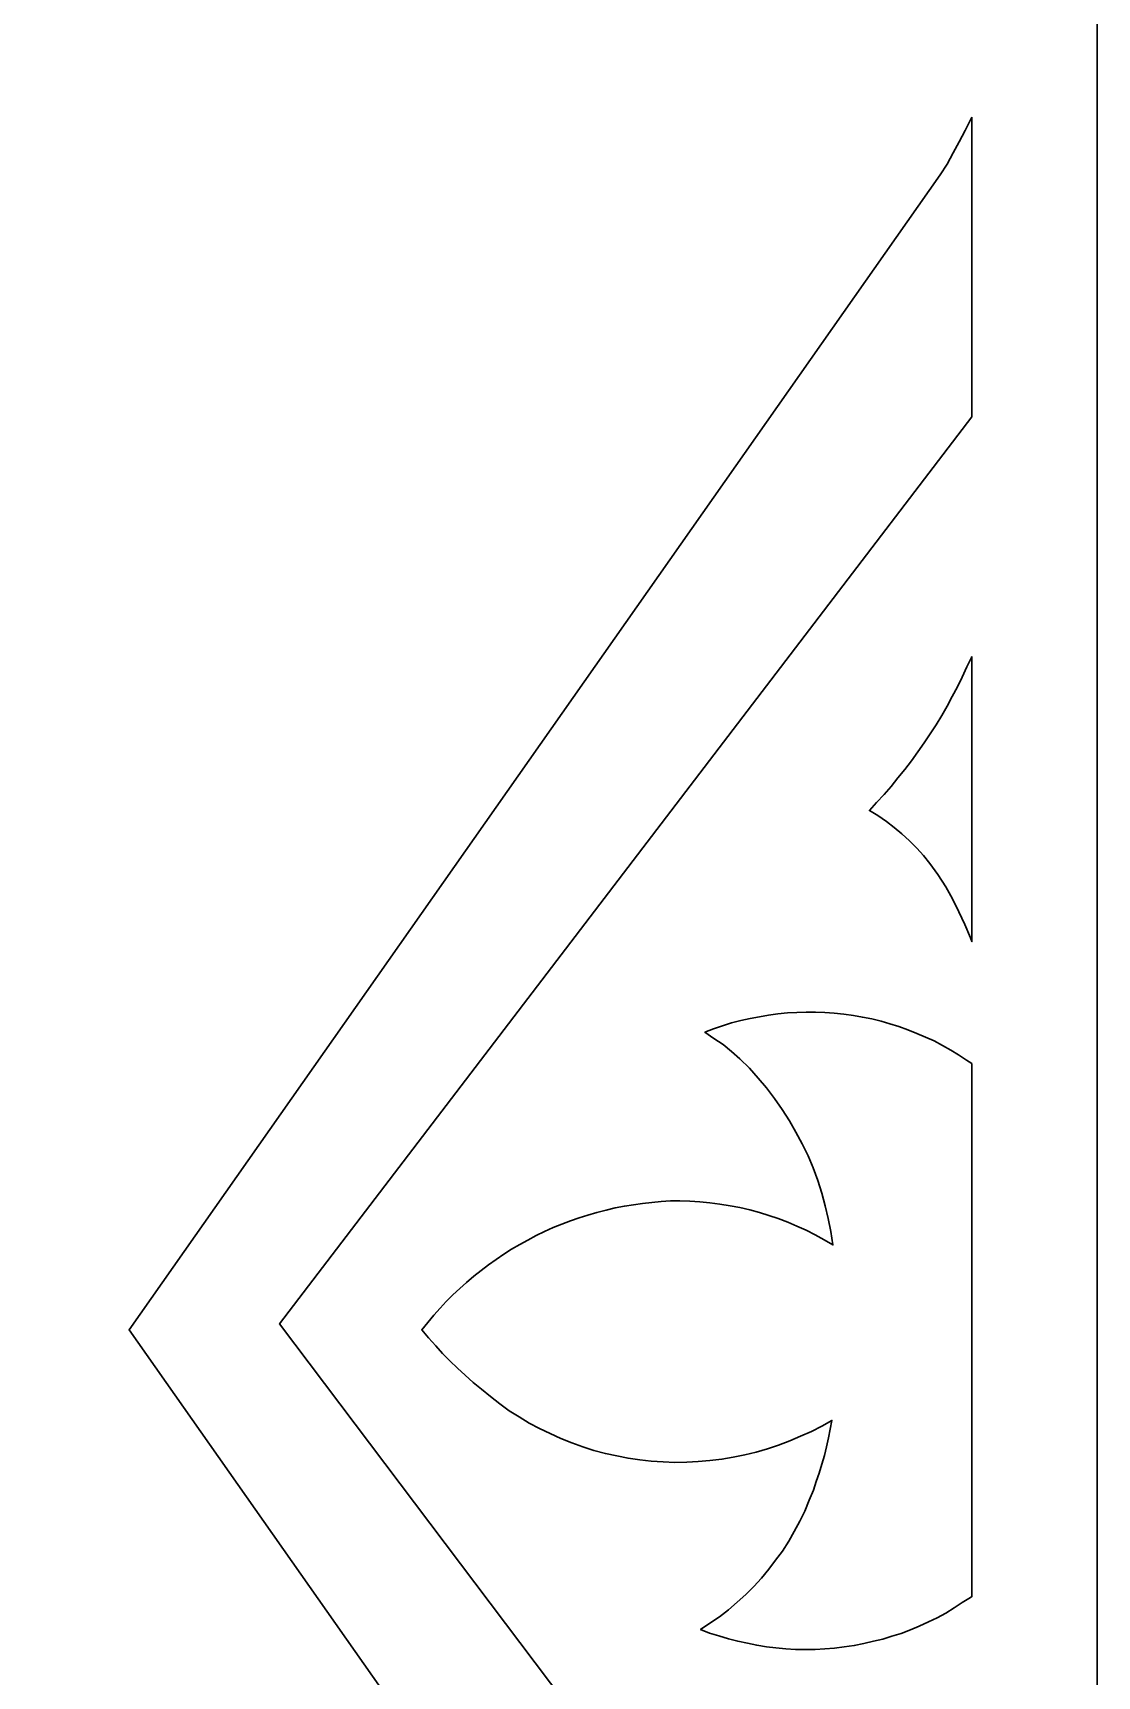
# Model space of a CAD drawing. Header units: centimetres. Extents: x 17.5 to 22.1, y -9 to 9.
# Drawn here: x 19.79 to 22.087, y -0.748 to 2.795 of the extents above; entities that cross this region are included whole.
import ezdxf

# ---------------------------------------------------------------- set-up
doc = ezdxf.new("R2010")
doc.units = ezdxf.units.CM
doc.header["$MEASUREMENT"] = 0
doc.layers.add('layer 1', color=7, linetype='Continuous')

msp = doc.modelspace()

# ---------------------------------------------------------------- linework, layer by layer
at = {"layer": 'layer 1', "color": 250, "lineweight": 30}
for points, knots in [([(17.49445, 9.00077), (17.49445, 9.00077), (22.08652, 9.00077), (22.08652, 9.00077), (22.08652, 9.00077), (22.08652, 9.00077), (22.08652, -9.00021), (22.08652, -9.00021), (22.08652, -9.00021), (22.08652, -9.00021), (17.49445, -9.00021), (17.49445, -9.00021), (17.49445, -9.00021), (17.49445, -9.00021), (17.49445, 9.00077), (17.49445, 9.00077)], [0, 0, 0, 0, 0.2, 0.2, 0.2, 0.2, 0.4, 0.4, 0.4, 0.4, 0.6, 0.6, 0.6, 0.6, 1, 1, 1, 1]), ([(21.81632, 2.61352), (21.81632, 2.61352), (21.81632, 1.96707), (21.81632, 1.96707), (21.81632, 1.96707), (21.81632, 1.96707), (20.32269, 0.01141), (20.32269, 0.01141), (20.32269, 0.01141), (20.32269, 0.01141), (21.81632, -1.96792), (21.81632, -1.96792), (21.81632, -1.96792), (21.81632, -1.96792), (21.81632, -2.61533), (21.81632, -2.61533), (21.81632, -2.61533), (21.81632, -2.61533), (21.80555, -2.59381), (21.80555, -2.59381), (21.80555, -2.59381), (21.80555, -2.59381), (21.79125, -2.56591), (21.79125, -2.56591), (21.79125, -2.56591), (21.79125, -2.56591), (21.77694, -2.53873), (21.77694, -2.53873), (21.77694, -2.53873), (21.77694, -2.53873), (21.76049, -2.51226), (21.76049, -2.51226), (21.76049, -2.51226), (21.76049, -2.51226), (21.74404, -2.48579), (21.74404, -2.48579), (21.74404, -2.48579), (21.74404, -2.48579), (21.72687, -2.46076), (21.72687, -2.46076), (21.72687, -2.46076), (21.72687, -2.46076), (21.70899, -2.43501), (21.70899, -2.43501), (21.70899, -2.43501), (21.70899, -2.43501), (19.99793, -0.00147), (19.99793, -0.00147), (19.99793, -0.00147), (19.99793, -0.00147), (21.74762, 2.4893), (21.74762, 2.4893), (21.74762, 2.4893), (21.74762, 2.4893), (21.76264, 2.51219), (21.76264, 2.51219), (21.76264, 2.51219), (21.76264, 2.51219), (21.77623, 2.53652), (21.77623, 2.53652), (21.77623, 2.53652), (21.77623, 2.53652), (21.7891, 2.56011), (21.7891, 2.56011), (21.7891, 2.56011), (21.7891, 2.56011), (21.80198, 2.58444), (21.80198, 2.58444), (21.80198, 2.58444), (21.80198, 2.58444), (21.81415, 2.60877), (21.81415, 2.60877), (21.81415, 2.60877), (21.81415, 2.60877), (21.81632, 2.61352), (21.81632, 2.61352)], [0, 0, 0, 0, 0.05, 0.05, 0.05, 0.05, 0.1, 0.1, 0.1, 0.1, 0.15, 0.15, 0.15, 0.15, 0.2, 0.2, 0.2, 0.2, 0.25, 0.25, 0.25, 0.25, 0.3, 0.3, 0.3, 0.3, 0.35, 0.35, 0.35, 0.35, 0.4, 0.4, 0.4, 0.4, 0.45, 0.45, 0.45, 0.45, 0.5, 0.5, 0.5, 0.5, 0.55, 0.55, 0.55, 0.55, 0.6, 0.6, 0.6, 0.6, 0.65, 0.65, 0.65, 0.65, 0.7, 0.7, 0.7, 0.7, 0.75, 0.75, 0.75, 0.75, 0.8, 0.8, 0.8, 0.8, 0.85, 0.85, 0.85, 0.85, 0.9, 0.9, 0.9, 0.9, 1, 1, 1, 1]), ([(21.81632, 1.45026), (21.81632, 1.45026), (21.81632, 0.83561), (21.81632, 0.83561), (21.81632, 0.83561), (21.81632, 0.83561), (21.81344, 0.84404), (21.81344, 0.84404), (21.81344, 0.84404), (21.81344, 0.84404), (21.80126, 0.87267), (21.80126, 0.87267), (21.80126, 0.87267), (21.80126, 0.87267), (21.78839, 0.89985), (21.78839, 0.89985), (21.78839, 0.89985), (21.78839, 0.89985), (21.7748, 0.92774), (21.7748, 0.92774), (21.7748, 0.92774), (21.7748, 0.92774), (21.75978, 0.95349), (21.75978, 0.95349), (21.75978, 0.95349), (21.75978, 0.95349), (21.74261, 0.97997), (21.74261, 0.97997), (21.74261, 0.97997), (21.74261, 0.97997), (21.72545, 1.00429), (21.72545, 1.00429), (21.72545, 1.00429), (21.72545, 1.00429), (21.71185, 1.02145), (21.71185, 1.02145), (21.71185, 1.02145), (21.71185, 1.02145), (21.69755, 1.03719), (21.69755, 1.03719), (21.69755, 1.03719), (21.69755, 1.03719), (21.6818, 1.05292), (21.6818, 1.05292), (21.6818, 1.05292), (21.6818, 1.05292), (21.66535, 1.06794), (21.66535, 1.06794), (21.66535, 1.06794), (21.66535, 1.06794), (21.6489, 1.08154), (21.6489, 1.08154), (21.6489, 1.08154), (21.6489, 1.08154), (21.63173, 1.09442), (21.63173, 1.09442), (21.63173, 1.09442), (21.63173, 1.09442), (21.61314, 1.10729), (21.61314, 1.10729), (21.61314, 1.10729), (21.61314, 1.10729), (21.59526, 1.11802), (21.59526, 1.11802), (21.59526, 1.11802), (21.59526, 1.11802), (21.61028, 1.13519), (21.61028, 1.13519), (21.61028, 1.13519), (21.61028, 1.13519), (21.62673, 1.15307), (21.62673, 1.15307), (21.62673, 1.15307), (21.62673, 1.15307), (21.64247, 1.17024), (21.64247, 1.17024), (21.64247, 1.17024), (21.64247, 1.17024), (21.65677, 1.18884), (21.65677, 1.18884), (21.65677, 1.18884), (21.65677, 1.18884), (21.67179, 1.20673), (21.67179, 1.20673), (21.67179, 1.20673), (21.67179, 1.20673), (21.68609, 1.22532), (21.68609, 1.22532), (21.68609, 1.22532), (21.68609, 1.22532), (21.6997, 1.24463), (21.6997, 1.24463), (21.6997, 1.24463), (21.6997, 1.24463), (21.71329, 1.26395), (21.71329, 1.26395), (21.71329, 1.26395), (21.71329, 1.26395), (21.72616, 1.28326), (21.72616, 1.28326), (21.72616, 1.28326), (21.72616, 1.28326), (21.73903, 1.30329), (21.73903, 1.30329), (21.73903, 1.30329), (21.73903, 1.30329), (21.75119, 1.32333), (21.75119, 1.32333), (21.75119, 1.32333), (21.75119, 1.32333), (21.76264, 1.34335), (21.76264, 1.34335), (21.76264, 1.34335), (21.76264, 1.34335), (21.77408, 1.3641), (21.77408, 1.3641), (21.77408, 1.3641), (21.77408, 1.3641), (21.78553, 1.38484), (21.78553, 1.38484), (21.78553, 1.38484), (21.78553, 1.38484), (21.79554, 1.40558), (21.79554, 1.40558), (21.79554, 1.40558), (21.79554, 1.40558), (21.80555, 1.42775), (21.80555, 1.42775), (21.80555, 1.42775), (21.80555, 1.42775), (21.81558, 1.44851), (21.81558, 1.44851), (21.81558, 1.44851), (21.81558, 1.44851), (21.81632, 1.45026), (21.81632, 1.45026)], [0, 0, 0, 0, 0.0285714, 0.0285714, 0.0285714, 0.0285714, 0.0571429, 0.0571429, 0.0571429, 0.0571429, 0.0857143, 0.0857143, 0.0857143, 0.0857143, 0.1142857, 0.1142857, 0.1142857, 0.1142857, 0.1428571, 0.1428571, 0.1428571, 0.1428571, 0.1714286, 0.1714286, 0.1714286, 0.1714286, 0.2, 0.2, 0.2, 0.2, 0.2285714, 0.2285714, 0.2285714, 0.2285714, 0.2571429, 0.2571429, 0.2571429, 0.2571429, 0.2857143, 0.2857143, 0.2857143, 0.2857143, 0.3142857, 0.3142857, 0.3142857, 0.3142857, 0.3428571, 0.3428571, 0.3428571, 0.3428571, 0.3714286, 0.3714286, 0.3714286, 0.3714286, 0.4, 0.4, 0.4, 0.4, 0.4285714, 0.4285714, 0.4285714, 0.4285714, 0.4571429, 0.4571429, 0.4571429, 0.4571429, 0.4857143, 0.4857143, 0.4857143, 0.4857143, 0.5142857, 0.5142857, 0.5142857, 0.5142857, 0.5428571, 0.5428571, 0.5428571, 0.5428571, 0.5714286, 0.5714286, 0.5714286, 0.5714286, 0.6, 0.6, 0.6, 0.6, 0.6285714, 0.6285714, 0.6285714, 0.6285714, 0.6571429, 0.6571429, 0.6571429, 0.6571429, 0.6857143, 0.6857143, 0.6857143, 0.6857143, 0.7142857, 0.7142857, 0.7142857, 0.7142857, 0.7428571, 0.7428571, 0.7428571, 0.7428571, 0.7714286, 0.7714286, 0.7714286, 0.7714286, 0.8, 0.8, 0.8, 0.8, 0.8285714, 0.8285714, 0.8285714, 0.8285714, 0.8571429, 0.8571429, 0.8571429, 0.8571429, 0.8857143, 0.8857143, 0.8857143, 0.8857143, 0.9142857, 0.9142857, 0.9142857, 0.9142857, 0.9428571, 0.9428571, 0.9428571, 0.9428571, 1, 1, 1, 1]), ([(21.81632, 0.57245), (21.81632, 0.57245), (21.81632, -0.57657), (21.81632, -0.57657), (21.81632, -0.57657), (21.81632, -0.57657), (21.81344, -0.57874), (21.81344, -0.57874), (21.81344, -0.57874), (21.81344, -0.57874), (21.79554, -0.58946), (21.79554, -0.58946), (21.79554, -0.58946), (21.79554, -0.58946), (21.77838, -0.60091), (21.77838, -0.60091), (21.77838, -0.60091), (21.77838, -0.60091), (21.75978, -0.61235), (21.75978, -0.61235), (21.75978, -0.61235), (21.75978, -0.61235), (21.74118, -0.62236), (21.74118, -0.62236), (21.74118, -0.62236), (21.74118, -0.62236), (21.72259, -0.63095), (21.72259, -0.63095), (21.72259, -0.63095), (21.72259, -0.63095), (21.70256, -0.64024), (21.70256, -0.64024), (21.70256, -0.64024), (21.70256, -0.64024), (21.68395, -0.64813), (21.68395, -0.64813), (21.68395, -0.64813), (21.68395, -0.64813), (21.66392, -0.65599), (21.66392, -0.65599), (21.66392, -0.65599), (21.66392, -0.65599), (21.64389, -0.66243), (21.64389, -0.66243), (21.64389, -0.66243), (21.64389, -0.66243), (21.62387, -0.66887), (21.62387, -0.66887), (21.62387, -0.66887), (21.62387, -0.66887), (21.60384, -0.67316), (21.60384, -0.67316), (21.60384, -0.67316), (21.60384, -0.67316), (21.5831, -0.67817), (21.5831, -0.67817), (21.5831, -0.67817), (21.5831, -0.67817), (21.56234, -0.68246), (21.56234, -0.68246), (21.56234, -0.68246), (21.56234, -0.68246), (21.54088, -0.68532), (21.54088, -0.68532), (21.54088, -0.68532), (21.54088, -0.68532), (21.52015, -0.68818), (21.52015, -0.68818), (21.52015, -0.68818), (21.52015, -0.68818), (21.4994, -0.68961), (21.4994, -0.68961), (21.4994, -0.68961), (21.4994, -0.68961), (21.47794, -0.69104), (21.47794, -0.69104), (21.47794, -0.69104), (21.47794, -0.69104), (21.45719, -0.69104), (21.45719, -0.69104), (21.45719, -0.69104), (21.45719, -0.69104), (21.43573, -0.69104), (21.43573, -0.69104), (21.43573, -0.69104), (21.43573, -0.69104), (21.41499, -0.68961), (21.41499, -0.68961), (21.41499, -0.68961), (21.41499, -0.68961), (21.39353, -0.68746), (21.39353, -0.68746), (21.39353, -0.68746), (21.39353, -0.68746), (21.37351, -0.68532), (21.37351, -0.68532), (21.37351, -0.68532), (21.37351, -0.68532), (21.35204, -0.68174), (21.35204, -0.68174), (21.35204, -0.68174), (21.35204, -0.68174), (21.33201, -0.67745), (21.33201, -0.67745), (21.33201, -0.67745), (21.33201, -0.67745), (21.31127, -0.67316), (21.31127, -0.67316), (21.31127, -0.67316), (21.31127, -0.67316), (21.29124, -0.66815), (21.29124, -0.66815), (21.29124, -0.66815), (21.29124, -0.66815), (21.2705, -0.66172), (21.2705, -0.66172), (21.2705, -0.66172), (21.2705, -0.66172), (21.25047, -0.65528), (21.25047, -0.65528), (21.25047, -0.65528), (21.25047, -0.65528), (21.23116, -0.64741), (21.23116, -0.64741), (21.23116, -0.64741), (21.23116, -0.64741), (21.25119, -0.63381), (21.25119, -0.63381), (21.25119, -0.63381), (21.25119, -0.63381), (21.27192, -0.62022), (21.27192, -0.62022), (21.27192, -0.62022), (21.27192, -0.62022), (21.29124, -0.6052), (21.29124, -0.6052), (21.29124, -0.6052), (21.29124, -0.6052), (21.30983, -0.58875), (21.30983, -0.58875), (21.30983, -0.58875), (21.30983, -0.58875), (21.32843, -0.57229), (21.32843, -0.57229), (21.32843, -0.57229), (21.32843, -0.57229), (21.3456, -0.55513), (21.3456, -0.55513), (21.3456, -0.55513), (21.3456, -0.55513), (21.36206, -0.53725), (21.36206, -0.53725), (21.36206, -0.53725), (21.36206, -0.53725), (21.37851, -0.51793), (21.37851, -0.51793), (21.37851, -0.51793), (21.37851, -0.51793), (21.39282, -0.4979), (21.39282, -0.4979), (21.39282, -0.4979), (21.39282, -0.4979), (21.40784, -0.47859), (21.40784, -0.47859), (21.40784, -0.47859), (21.40784, -0.47859), (21.42143, -0.45713), (21.42143, -0.45713), (21.42143, -0.45713), (21.42143, -0.45713), (21.43287, -0.43638), (21.43287, -0.43638), (21.43287, -0.43638), (21.43287, -0.43638), (21.44503, -0.41421), (21.44503, -0.41421), (21.44503, -0.41421), (21.44503, -0.41421), (21.45576, -0.39274), (21.45576, -0.39274), (21.45576, -0.39274), (21.45576, -0.39274), (21.46507, -0.36914), (21.46507, -0.36914), (21.46507, -0.36914), (21.46507, -0.36914), (21.47437, -0.34697), (21.47437, -0.34697), (21.47437, -0.34697), (21.47437, -0.34697), (21.48009, -0.32837), (21.48009, -0.32837), (21.48009, -0.32837), (21.48009, -0.32837), (21.48653, -0.31049), (21.48653, -0.31049), (21.48653, -0.31049), (21.48653, -0.31049), (21.49225, -0.29116), (21.49225, -0.29116), (21.49225, -0.29116), (21.49225, -0.29116), (21.49797, -0.27257), (21.49797, -0.27257), (21.49797, -0.27257), (21.49797, -0.27257), (21.50298, -0.25397), (21.50298, -0.25397), (21.50298, -0.25397), (21.50298, -0.25397), (21.50727, -0.23466), (21.50727, -0.23466), (21.50727, -0.23466), (21.50727, -0.23466), (21.51084, -0.21606), (21.51084, -0.21606), (21.51084, -0.21606), (21.51084, -0.21606), (21.51442, -0.19675), (21.51442, -0.19675), (21.51442, -0.19675), (21.51442, -0.19675), (21.49225, -0.20963), (21.49225, -0.20963), (21.49225, -0.20963), (21.49225, -0.20963), (21.47007, -0.22107), (21.47007, -0.22107), (21.47007, -0.22107), (21.47007, -0.22107), (21.44646, -0.23108), (21.44646, -0.23108), (21.44646, -0.23108), (21.44646, -0.23108), (21.42357, -0.2411), (21.42357, -0.2411), (21.42357, -0.2411), (21.42357, -0.2411), (21.39926, -0.2504), (21.39926, -0.2504), (21.39926, -0.2504), (21.39926, -0.2504), (21.37565, -0.25827), (21.37565, -0.25827), (21.37565, -0.25827), (21.37565, -0.25827), (21.35062, -0.26542), (21.35062, -0.26542), (21.35062, -0.26542), (21.35062, -0.26542), (21.32629, -0.27114), (21.32629, -0.27114), (21.32629, -0.27114), (21.32629, -0.27114), (21.30125, -0.27614), (21.30125, -0.27614), (21.30125, -0.27614), (21.30125, -0.27614), (21.27693, -0.28044), (21.27693, -0.28044), (21.27693, -0.28044), (21.27693, -0.28044), (21.25119, -0.2833), (21.25119, -0.2833), (21.25119, -0.2833), (21.25119, -0.2833), (21.22614, -0.28545), (21.22614, -0.28545), (21.22614, -0.28545), (21.22614, -0.28545), (21.20111, -0.28687), (21.20111, -0.28687), (21.20111, -0.28687), (21.20111, -0.28687), (21.17536, -0.28759), (21.17536, -0.28759), (21.17536, -0.28759), (21.17536, -0.28759), (21.15032, -0.28616), (21.15032, -0.28616), (21.15032, -0.28616), (21.15032, -0.28616), (21.12457, -0.28473), (21.12457, -0.28473), (21.12457, -0.28473), (21.12457, -0.28473), (21.10024, -0.28187), (21.10024, -0.28187), (21.10024, -0.28187), (21.10024, -0.28187), (21.07449, -0.2783), (21.07449, -0.2783), (21.07449, -0.2783), (21.07449, -0.2783), (21.05018, -0.27329), (21.05018, -0.27329), (21.05018, -0.27329), (21.05018, -0.27329), (21.02586, -0.26828), (21.02586, -0.26828), (21.02586, -0.26828), (21.02586, -0.26828), (21.00081, -0.26184), (21.00081, -0.26184), (21.00081, -0.26184), (21.00081, -0.26184), (20.97721, -0.25397), (20.97721, -0.25397), (20.97721, -0.25397), (20.97721, -0.25397), (20.95289, -0.24539), (20.95289, -0.24539), (20.95289, -0.24539), (20.95289, -0.24539), (20.92929, -0.23609), (20.92929, -0.23609), (20.92929, -0.23609), (20.92929, -0.23609), (20.9064, -0.22537), (20.9064, -0.22537), (20.9064, -0.22537), (20.9064, -0.22537), (20.88349, -0.21464), (20.88349, -0.21464), (20.88349, -0.21464), (20.88349, -0.21464), (20.86132, -0.20248), (20.86132, -0.20248), (20.86132, -0.20248), (20.86132, -0.20248), (20.83987, -0.18889), (20.83987, -0.18889), (20.83987, -0.18889), (20.83987, -0.18889), (20.81841, -0.176), (20.81841, -0.176), (20.81841, -0.176), (20.81841, -0.176), (20.79766, -0.16098), (20.79766, -0.16098), (20.79766, -0.16098), (20.79766, -0.16098), (20.77764, -0.14525), (20.77764, -0.14525), (20.77764, -0.14525), (20.77764, -0.14525), (20.75831, -0.12951), (20.75831, -0.12951), (20.75831, -0.12951), (20.75831, -0.12951), (20.74043, -0.1152), (20.74043, -0.1152), (20.74043, -0.1152), (20.74043, -0.1152), (20.72327, -0.09947), (20.72327, -0.09947), (20.72327, -0.09947), (20.72327, -0.09947), (20.70682, -0.08445), (20.70682, -0.08445), (20.70682, -0.08445), (20.70682, -0.08445), (20.69037, -0.06871), (20.69037, -0.06871), (20.69037, -0.06871), (20.69037, -0.06871), (20.67392, -0.05225), (20.67392, -0.05225), (20.67392, -0.05225), (20.67392, -0.05225), (20.65961, -0.0358), (20.65961, -0.0358), (20.65961, -0.0358), (20.65961, -0.0358), (20.64386, -0.01863), (20.64386, -0.01863), (20.64386, -0.01863), (20.64386, -0.01863), (20.62956, -0.00147), (20.62956, -0.00147), (20.62956, -0.00147), (20.62956, -0.00147), (20.64243, 0.01427), (20.64243, 0.01427), (20.64243, 0.01427), (20.64243, 0.01427), (20.65531, 0.03001), (20.65531, 0.03001), (20.65531, 0.03001), (20.65531, 0.03001), (20.66891, 0.04503), (20.66891, 0.04503), (20.66891, 0.04503), (20.66891, 0.04503), (20.6825, 0.05934), (20.6825, 0.05934), (20.6825, 0.05934), (20.6825, 0.05934), (20.69681, 0.07365), (20.69681, 0.07365), (20.69681, 0.07365), (20.69681, 0.07365), (20.71183, 0.08724), (20.71183, 0.08724), (20.71183, 0.08724), (20.71183, 0.08724), (20.72613, 0.10082), (20.72613, 0.10082), (20.72613, 0.10082), (20.72613, 0.10082), (20.74187, 0.11442), (20.74187, 0.11442), (20.74187, 0.11442), (20.74187, 0.11442), (20.7576, 0.12658), (20.7576, 0.12658), (20.7576, 0.12658), (20.7576, 0.12658), (20.77335, 0.13873), (20.77335, 0.13873), (20.77335, 0.13873), (20.77335, 0.13873), (20.7898, 0.15018), (20.7898, 0.15018), (20.7898, 0.15018), (20.7898, 0.15018), (20.80625, 0.16162), (20.80625, 0.16162), (20.80625, 0.16162), (20.80625, 0.16162), (20.82341, 0.17237), (20.82341, 0.17237), (20.82341, 0.17237), (20.82341, 0.17237), (20.8413, 0.18238), (20.8413, 0.18238), (20.8413, 0.18238), (20.8413, 0.18238), (20.85846, 0.19168), (20.85846, 0.19168), (20.85846, 0.19168), (20.85846, 0.19168), (20.87634, 0.20169), (20.87634, 0.20169), (20.87634, 0.20169), (20.87634, 0.20169), (20.89424, 0.21027), (20.89424, 0.21027), (20.89424, 0.21027), (20.89424, 0.21027), (20.91284, 0.21885), (20.91284, 0.21885), (20.91284, 0.21885), (20.91284, 0.21885), (20.93143, 0.22601), (20.93143, 0.22601), (20.93143, 0.22601), (20.93143, 0.22601), (20.95003, 0.23316), (20.95003, 0.23316), (20.95003, 0.23316), (20.95003, 0.23316), (20.96934, 0.2396), (20.96934, 0.2396), (20.96934, 0.2396), (20.96934, 0.2396), (20.98794, 0.24604), (20.98794, 0.24604), (20.98794, 0.24604), (20.98794, 0.24604), (21.00726, 0.25176), (21.00726, 0.25176), (21.00726, 0.25176), (21.00726, 0.25176), (21.02729, 0.25676), (21.02729, 0.25676), (21.02729, 0.25676), (21.02729, 0.25676), (21.0466, 0.26177), (21.0466, 0.26177), (21.0466, 0.26177), (21.0466, 0.26177), (21.06662, 0.26535), (21.06662, 0.26535), (21.06662, 0.26535), (21.06662, 0.26535), (21.08594, 0.26821), (21.08594, 0.26821), (21.08594, 0.26821), (21.08594, 0.26821), (21.10597, 0.27107), (21.10597, 0.27107), (21.10597, 0.27107), (21.10597, 0.27107), (21.12601, 0.27322), (21.12601, 0.27322), (21.12601, 0.27322), (21.12601, 0.27322), (21.14603, 0.27536), (21.14603, 0.27536), (21.14603, 0.27536), (21.14603, 0.27536), (21.16606, 0.27679), (21.16606, 0.27679), (21.16606, 0.27679), (21.16606, 0.27679), (21.18609, 0.27679), (21.18609, 0.27679), (21.18609, 0.27679), (21.18609, 0.27679), (21.20754, 0.27608), (21.20754, 0.27608), (21.20754, 0.27608), (21.20754, 0.27608), (21.22971, 0.27464), (21.22971, 0.27464), (21.22971, 0.27464), (21.22971, 0.27464), (21.25119, 0.2725), (21.25119, 0.2725), (21.25119, 0.2725), (21.25119, 0.2725), (21.27264, 0.26964), (21.27264, 0.26964), (21.27264, 0.26964), (21.27264, 0.26964), (21.29481, 0.26607), (21.29481, 0.26607), (21.29481, 0.26607), (21.29481, 0.26607), (21.31556, 0.26249), (21.31556, 0.26249), (21.31556, 0.26249), (21.31556, 0.26249), (21.33702, 0.25748), (21.33702, 0.25748), (21.33702, 0.25748), (21.33702, 0.25748), (21.35777, 0.25176), (21.35777, 0.25176), (21.35777, 0.25176), (21.35777, 0.25176), (21.37851, 0.24532), (21.37851, 0.24532), (21.37851, 0.24532), (21.37851, 0.24532), (21.39854, 0.23817), (21.39854, 0.23817), (21.39854, 0.23817), (21.39854, 0.23817), (21.41928, 0.2303), (21.41928, 0.2303), (21.41928, 0.2303), (21.41928, 0.2303), (21.43859, 0.22172), (21.43859, 0.22172), (21.43859, 0.22172), (21.43859, 0.22172), (21.45862, 0.21314), (21.45862, 0.21314), (21.45862, 0.21314), (21.45862, 0.21314), (21.47794, 0.20312), (21.47794, 0.20312), (21.47794, 0.20312), (21.47794, 0.20312), (21.49726, 0.19239), (21.49726, 0.19239), (21.49726, 0.19239), (21.49726, 0.19239), (21.51657, 0.18166), (21.51657, 0.18166), (21.51657, 0.18166), (21.51657, 0.18166), (21.51228, 0.21027), (21.51228, 0.21027), (21.51228, 0.21027), (21.51228, 0.21027), (21.50655, 0.23817), (21.50655, 0.23817), (21.50655, 0.23817), (21.50655, 0.23817), (21.50012, 0.26607), (21.50012, 0.26607), (21.50012, 0.26607), (21.50012, 0.26607), (21.49225, 0.29326), (21.49225, 0.29326), (21.49225, 0.29326), (21.49225, 0.29326), (21.48367, 0.32044), (21.48367, 0.32044), (21.48367, 0.32044), (21.48367, 0.32044), (21.47365, 0.34761), (21.47365, 0.34761), (21.47365, 0.34761), (21.47365, 0.34761), (21.46292, 0.37336), (21.46292, 0.37336), (21.46292, 0.37336), (21.46292, 0.37336), (21.45004, 0.39984), (21.45004, 0.39984), (21.45004, 0.39984), (21.45004, 0.39984), (21.43645, 0.42487), (21.43645, 0.42487), (21.43645, 0.42487), (21.43645, 0.42487), (21.42286, 0.44919), (21.42286, 0.44919), (21.42286, 0.44919), (21.42286, 0.44919), (21.40712, 0.47351), (21.40712, 0.47351), (21.40712, 0.47351), (21.40712, 0.47351), (21.39067, 0.49712), (21.39067, 0.49712), (21.39067, 0.49712), (21.39067, 0.49712), (21.37351, 0.52001), (21.37351, 0.52001), (21.37351, 0.52001), (21.37351, 0.52001), (21.35491, 0.54147), (21.35491, 0.54147), (21.35491, 0.54147), (21.35491, 0.54147), (21.3363, 0.56293), (21.3363, 0.56293), (21.3363, 0.56293), (21.3363, 0.56293), (21.31556, 0.58295), (21.31556, 0.58295), (21.31556, 0.58295), (21.31556, 0.58295), (21.29767, 0.59869), (21.29767, 0.59869), (21.29767, 0.59869), (21.29767, 0.59869), (21.27979, 0.61371), (21.27979, 0.61371), (21.27979, 0.61371), (21.27979, 0.61371), (21.25977, 0.62659), (21.25977, 0.62659), (21.25977, 0.62659), (21.25977, 0.62659), (21.24046, 0.64019), (21.24046, 0.64019), (21.24046, 0.64019), (21.24046, 0.64019), (21.25906, 0.64734), (21.25906, 0.64734), (21.25906, 0.64734), (21.25906, 0.64734), (21.27837, 0.65378), (21.27837, 0.65378), (21.27837, 0.65378), (21.27837, 0.65378), (21.29767, 0.66021), (21.29767, 0.66021), (21.29767, 0.66021), (21.29767, 0.66021), (21.3177, 0.66522), (21.3177, 0.66522), (21.3177, 0.66522), (21.3177, 0.66522), (21.33773, 0.66952), (21.33773, 0.66952), (21.33773, 0.66952), (21.33773, 0.66952), (21.35777, 0.67309), (21.35777, 0.67309), (21.35777, 0.67309), (21.35777, 0.67309), (21.3778, 0.67667), (21.3778, 0.67667), (21.3778, 0.67667), (21.3778, 0.67667), (21.39782, 0.67953), (21.39782, 0.67953), (21.39782, 0.67953), (21.39782, 0.67953), (21.41857, 0.68167), (21.41857, 0.68167), (21.41857, 0.68167), (21.41857, 0.68167), (21.43859, 0.68239), (21.43859, 0.68239), (21.43859, 0.68239), (21.43859, 0.68239), (21.45862, 0.6831), (21.45862, 0.6831), (21.45862, 0.6831), (21.45862, 0.6831), (21.47866, 0.6831), (21.47866, 0.6831), (21.47866, 0.6831), (21.47866, 0.6831), (21.4994, 0.68239), (21.4994, 0.68239), (21.4994, 0.68239), (21.4994, 0.68239), (21.51943, 0.68096), (21.51943, 0.68096), (21.51943, 0.68096), (21.51943, 0.68096), (21.54017, 0.67881), (21.54017, 0.67881), (21.54017, 0.67881), (21.54017, 0.67881), (21.56091, 0.67595), (21.56091, 0.67595), (21.56091, 0.67595), (21.56091, 0.67595), (21.58024, 0.67238), (21.58024, 0.67238), (21.58024, 0.67238), (21.58024, 0.67238), (21.60027, 0.6688), (21.60027, 0.6688), (21.60027, 0.6688), (21.60027, 0.6688), (21.62029, 0.66379), (21.62029, 0.66379), (21.62029, 0.66379), (21.62029, 0.66379), (21.6396, 0.65807), (21.6396, 0.65807), (21.6396, 0.65807), (21.6396, 0.65807), (21.65891, 0.65235), (21.65891, 0.65235), (21.65891, 0.65235), (21.65891, 0.65235), (21.67823, 0.64519), (21.67823, 0.64519), (21.67823, 0.64519), (21.67823, 0.64519), (21.69755, 0.63732), (21.69755, 0.63732), (21.69755, 0.63732), (21.69755, 0.63732), (21.71614, 0.62946), (21.71614, 0.62946), (21.71614, 0.62946), (21.71614, 0.62946), (21.73474, 0.62158), (21.73474, 0.62158), (21.73474, 0.62158), (21.73474, 0.62158), (21.75263, 0.61157), (21.75263, 0.61157), (21.75263, 0.61157), (21.75263, 0.61157), (21.77051, 0.60155), (21.77051, 0.60155), (21.77051, 0.60155), (21.77051, 0.60155), (21.78767, 0.59154), (21.78767, 0.59154), (21.78767, 0.59154), (21.78767, 0.59154), (21.80484, 0.58009), (21.80484, 0.58009), (21.80484, 0.58009), (21.80484, 0.58009), (21.81632, 0.57245), (21.81632, 0.57245)], [0, 0, 0, 0, 0.0051546, 0.0051546, 0.0051546, 0.0051546, 0.0103093, 0.0103093, 0.0103093, 0.0103093, 0.0154639, 0.0154639, 0.0154639, 0.0154639, 0.0206186, 0.0206186, 0.0206186, 0.0206186, 0.0257732, 0.0257732, 0.0257732, 0.0257732, 0.0309278, 0.0309278, 0.0309278, 0.0309278, 0.0360825, 0.0360825, 0.0360825, 0.0360825, 0.0412371, 0.0412371, 0.0412371, 0.0412371, 0.0463918, 0.0463918, 0.0463918, 0.0463918, 0.0515464, 0.0515464, 0.0515464, 0.0515464, 0.056701, 0.056701, 0.056701, 0.056701, 0.0618557, 0.0618557, 0.0618557, 0.0618557, 0.0670103, 0.0670103, 0.0670103, 0.0670103, 0.0721649, 0.0721649, 0.0721649, 0.0721649, 0.0773196, 0.0773196, 0.0773196, 0.0773196, 0.0824742, 0.0824742, 0.0824742, 0.0824742, 0.0876289, 0.0876289, 0.0876289, 0.0876289, 0.0927835, 0.0927835, 0.0927835, 0.0927835, 0.0979381, 0.0979381, 0.0979381, 0.0979381, 0.1030928, 0.1030928, 0.1030928, 0.1030928, 0.1082474, 0.1082474, 0.1082474, 0.1082474, 0.1134021, 0.1134021, 0.1134021, 0.1134021, 0.1185567, 0.1185567, 0.1185567, 0.1185567, 0.1237113, 0.1237113, 0.1237113, 0.1237113, 0.128866, 0.128866, 0.128866, 0.128866, 0.1340206, 0.1340206, 0.1340206, 0.1340206, 0.1391753, 0.1391753, 0.1391753, 0.1391753, 0.1443299, 0.1443299, 0.1443299, 0.1443299, 0.1494845, 0.1494845, 0.1494845, 0.1494845, 0.1546392, 0.1546392, 0.1546392, 0.1546392, 0.1597938, 0.1597938, 0.1597938, 0.1597938, 0.1649485, 0.1649485, 0.1649485, 0.1649485, 0.1701031, 0.1701031, 0.1701031, 0.1701031, 0.1752577, 0.1752577, 0.1752577, 0.1752577, 0.1804124, 0.1804124, 0.1804124, 0.1804124, 0.185567, 0.185567, 0.185567, 0.185567, 0.1907216, 0.1907216, 0.1907216, 0.1907216, 0.1958763, 0.1958763, 0.1958763, 0.1958763, 0.2010309, 0.2010309, 0.2010309, 0.2010309, 0.2061856, 0.2061856, 0.2061856, 0.2061856, 0.2113402, 0.2113402, 0.2113402, 0.2113402, 0.2164948, 0.2164948, 0.2164948, 0.2164948, 0.2216495, 0.2216495, 0.2216495, 0.2216495, 0.2268041, 0.2268041, 0.2268041, 0.2268041, 0.2319588, 0.2319588, 0.2319588, 0.2319588, 0.2371134, 0.2371134, 0.2371134, 0.2371134, 0.242268, 0.242268, 0.242268, 0.242268, 0.2474227, 0.2474227, 0.2474227, 0.2474227, 0.2525773, 0.2525773, 0.2525773, 0.2525773, 0.257732, 0.257732, 0.257732, 0.257732, 0.2628866, 0.2628866, 0.2628866, 0.2628866, 0.2680412, 0.2680412, 0.2680412, 0.2680412, 0.2731959, 0.2731959, 0.2731959, 0.2731959, 0.2783505, 0.2783505, 0.2783505, 0.2783505, 0.2835052, 0.2835052, 0.2835052, 0.2835052, 0.2886598, 0.2886598, 0.2886598, 0.2886598, 0.2938144, 0.2938144, 0.2938144, 0.2938144, 0.2989691, 0.2989691, 0.2989691, 0.2989691, 0.3041237, 0.3041237, 0.3041237, 0.3041237, 0.3092784, 0.3092784, 0.3092784, 0.3092784, 0.314433, 0.314433, 0.314433, 0.314433, 0.3195876, 0.3195876, 0.3195876, 0.3195876, 0.3247423, 0.3247423, 0.3247423, 0.3247423, 0.3298969, 0.3298969, 0.3298969, 0.3298969, 0.3350515, 0.3350515, 0.3350515, 0.3350515, 0.3402062, 0.3402062, 0.3402062, 0.3402062, 0.3453608, 0.3453608, 0.3453608, 0.3453608, 0.3505155, 0.3505155, 0.3505155, 0.3505155, 0.3556701, 0.3556701, 0.3556701, 0.3556701, 0.3608247, 0.3608247, 0.3608247, 0.3608247, 0.3659794, 0.3659794, 0.3659794, 0.3659794, 0.371134, 0.371134, 0.371134, 0.371134, 0.3762887, 0.3762887, 0.3762887, 0.3762887, 0.3814433, 0.3814433, 0.3814433, 0.3814433, 0.3865979, 0.3865979, 0.3865979, 0.3865979, 0.3917526, 0.3917526, 0.3917526, 0.3917526, 0.3969072, 0.3969072, 0.3969072, 0.3969072, 0.4020619, 0.4020619, 0.4020619, 0.4020619, 0.4072165, 0.4072165, 0.4072165, 0.4072165, 0.4123711, 0.4123711, 0.4123711, 0.4123711, 0.4175258, 0.4175258, 0.4175258, 0.4175258, 0.4226804, 0.4226804, 0.4226804, 0.4226804, 0.4278351, 0.4278351, 0.4278351, 0.4278351, 0.4329897, 0.4329897, 0.4329897, 0.4329897, 0.4381443, 0.4381443, 0.4381443, 0.4381443, 0.443299, 0.443299, 0.443299, 0.443299, 0.4484536, 0.4484536, 0.4484536, 0.4484536, 0.4536082, 0.4536082, 0.4536082, 0.4536082, 0.4587629, 0.4587629, 0.4587629, 0.4587629, 0.4639175, 0.4639175, 0.4639175, 0.4639175, 0.4690722, 0.4690722, 0.4690722, 0.4690722, 0.4742268, 0.4742268, 0.4742268, 0.4742268, 0.4793814, 0.4793814, 0.4793814, 0.4793814, 0.4845361, 0.4845361, 0.4845361, 0.4845361, 0.4896907, 0.4896907, 0.4896907, 0.4896907, 0.4948454, 0.4948454, 0.4948454, 0.4948454, 0.5, 0.5, 0.5, 0.5, 0.5051546, 0.5051546, 0.5051546, 0.5051546, 0.5103093, 0.5103093, 0.5103093, 0.5103093, 0.5154639, 0.5154639, 0.5154639, 0.5154639, 0.5206186, 0.5206186, 0.5206186, 0.5206186, 0.5257732, 0.5257732, 0.5257732, 0.5257732, 0.5309278, 0.5309278, 0.5309278, 0.5309278, 0.5360825, 0.5360825, 0.5360825, 0.5360825, 0.5412371, 0.5412371, 0.5412371, 0.5412371, 0.5463918, 0.5463918, 0.5463918, 0.5463918, 0.5515464, 0.5515464, 0.5515464, 0.5515464, 0.556701, 0.556701, 0.556701, 0.556701, 0.5618557, 0.5618557, 0.5618557, 0.5618557, 0.5670103, 0.5670103, 0.5670103, 0.5670103, 0.5721649, 0.5721649, 0.5721649, 0.5721649, 0.5773196, 0.5773196, 0.5773196, 0.5773196, 0.5824742, 0.5824742, 0.5824742, 0.5824742, 0.5876289, 0.5876289, 0.5876289, 0.5876289, 0.5927835, 0.5927835, 0.5927835, 0.5927835, 0.5979381, 0.5979381, 0.5979381, 0.5979381, 0.6030928, 0.6030928, 0.6030928, 0.6030928, 0.6082474, 0.6082474, 0.6082474, 0.6082474, 0.6134021, 0.6134021, 0.6134021, 0.6134021, 0.6185567, 0.6185567, 0.6185567, 0.6185567, 0.6237113, 0.6237113, 0.6237113, 0.6237113, 0.628866, 0.628866, 0.628866, 0.628866, 0.6340206, 0.6340206, 0.6340206, 0.6340206, 0.6391753, 0.6391753, 0.6391753, 0.6391753, 0.6443299, 0.6443299, 0.6443299, 0.6443299, 0.6494845, 0.6494845, 0.6494845, 0.6494845, 0.6546392, 0.6546392, 0.6546392, 0.6546392, 0.6597938, 0.6597938, 0.6597938, 0.6597938, 0.6649485, 0.6649485, 0.6649485, 0.6649485, 0.6701031, 0.6701031, 0.6701031, 0.6701031, 0.6752577, 0.6752577, 0.6752577, 0.6752577, 0.6804124, 0.6804124, 0.6804124, 0.6804124, 0.685567, 0.685567, 0.685567, 0.685567, 0.6907216, 0.6907216, 0.6907216, 0.6907216, 0.6958763, 0.6958763, 0.6958763, 0.6958763, 0.7010309, 0.7010309, 0.7010309, 0.7010309, 0.7061856, 0.7061856, 0.7061856, 0.7061856, 0.7113402, 0.7113402, 0.7113402, 0.7113402, 0.7164948, 0.7164948, 0.7164948, 0.7164948, 0.7216495, 0.7216495, 0.7216495, 0.7216495, 0.7268041, 0.7268041, 0.7268041, 0.7268041, 0.7319588, 0.7319588, 0.7319588, 0.7319588, 0.7371134, 0.7371134, 0.7371134, 0.7371134, 0.742268, 0.742268, 0.742268, 0.742268, 0.7474227, 0.7474227, 0.7474227, 0.7474227, 0.7525773, 0.7525773, 0.7525773, 0.7525773, 0.757732, 0.757732, 0.757732, 0.757732, 0.7628866, 0.7628866, 0.7628866, 0.7628866, 0.7680412, 0.7680412, 0.7680412, 0.7680412, 0.7731959, 0.7731959, 0.7731959, 0.7731959, 0.7783505, 0.7783505, 0.7783505, 0.7783505, 0.7835052, 0.7835052, 0.7835052, 0.7835052, 0.7886598, 0.7886598, 0.7886598, 0.7886598, 0.7938144, 0.7938144, 0.7938144, 0.7938144, 0.7989691, 0.7989691, 0.7989691, 0.7989691, 0.8041237, 0.8041237, 0.8041237, 0.8041237, 0.8092784, 0.8092784, 0.8092784, 0.8092784, 0.814433, 0.814433, 0.814433, 0.814433, 0.8195876, 0.8195876, 0.8195876, 0.8195876, 0.8247423, 0.8247423, 0.8247423, 0.8247423, 0.8298969, 0.8298969, 0.8298969, 0.8298969, 0.8350515, 0.8350515, 0.8350515, 0.8350515, 0.8402062, 0.8402062, 0.8402062, 0.8402062, 0.8453608, 0.8453608, 0.8453608, 0.8453608, 0.8505155, 0.8505155, 0.8505155, 0.8505155, 0.8556701, 0.8556701, 0.8556701, 0.8556701, 0.8608247, 0.8608247, 0.8608247, 0.8608247, 0.8659794, 0.8659794, 0.8659794, 0.8659794, 0.871134, 0.871134, 0.871134, 0.871134, 0.8762887, 0.8762887, 0.8762887, 0.8762887, 0.8814433, 0.8814433, 0.8814433, 0.8814433, 0.8865979, 0.8865979, 0.8865979, 0.8865979, 0.8917526, 0.8917526, 0.8917526, 0.8917526, 0.8969072, 0.8969072, 0.8969072, 0.8969072, 0.9020619, 0.9020619, 0.9020619, 0.9020619, 0.9072165, 0.9072165, 0.9072165, 0.9072165, 0.9123711, 0.9123711, 0.9123711, 0.9123711, 0.9175258, 0.9175258, 0.9175258, 0.9175258, 0.9226804, 0.9226804, 0.9226804, 0.9226804, 0.9278351, 0.9278351, 0.9278351, 0.9278351, 0.9329897, 0.9329897, 0.9329897, 0.9329897, 0.9381443, 0.9381443, 0.9381443, 0.9381443, 0.943299, 0.943299, 0.943299, 0.943299, 0.9484536, 0.9484536, 0.9484536, 0.9484536, 0.9536082, 0.9536082, 0.9536082, 0.9536082, 0.9587629, 0.9587629, 0.9587629, 0.9587629, 0.9639175, 0.9639175, 0.9639175, 0.9639175, 0.9690722, 0.9690722, 0.9690722, 0.9690722, 0.9742268, 0.9742268, 0.9742268, 0.9742268, 0.9793814, 0.9793814, 0.9793814, 0.9793814, 0.9845361, 0.9845361, 0.9845361, 0.9845361, 0.9896907, 0.9896907, 0.9896907, 0.9896907, 1, 1, 1, 1])]:
    msp.add_open_spline(points, degree=3, knots=knots, dxfattribs=at)

doc.saveas('drawing.dxf')
